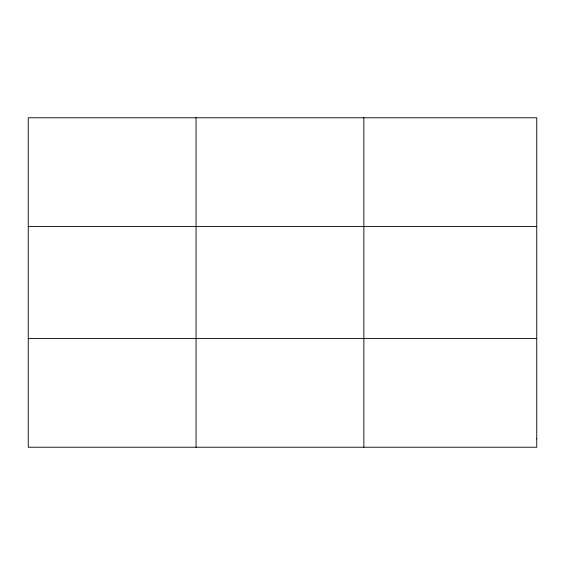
<?xml version="1.0" encoding="UTF-8"?>
<svg xmlns="http://www.w3.org/2000/svg" width="565" height="565" viewBox="0 0 565 565"><rect width="100%" height="100%" fill="white"/><g stroke="black" fill="none" stroke-linecap="round" stroke-linejoin="round"><path stroke-width="0.85" d="M196.055 447.226L196.055 117.774M363.86 447.226L363.86 117.774M28.25 226.494L536.75 226.494M28.25 338.506L536.75 338.506M536.75 438.864L536.75 447.226L28.25 447.226L28.25 117.774L536.75 117.774L536.75 438.864"/></g></svg>
